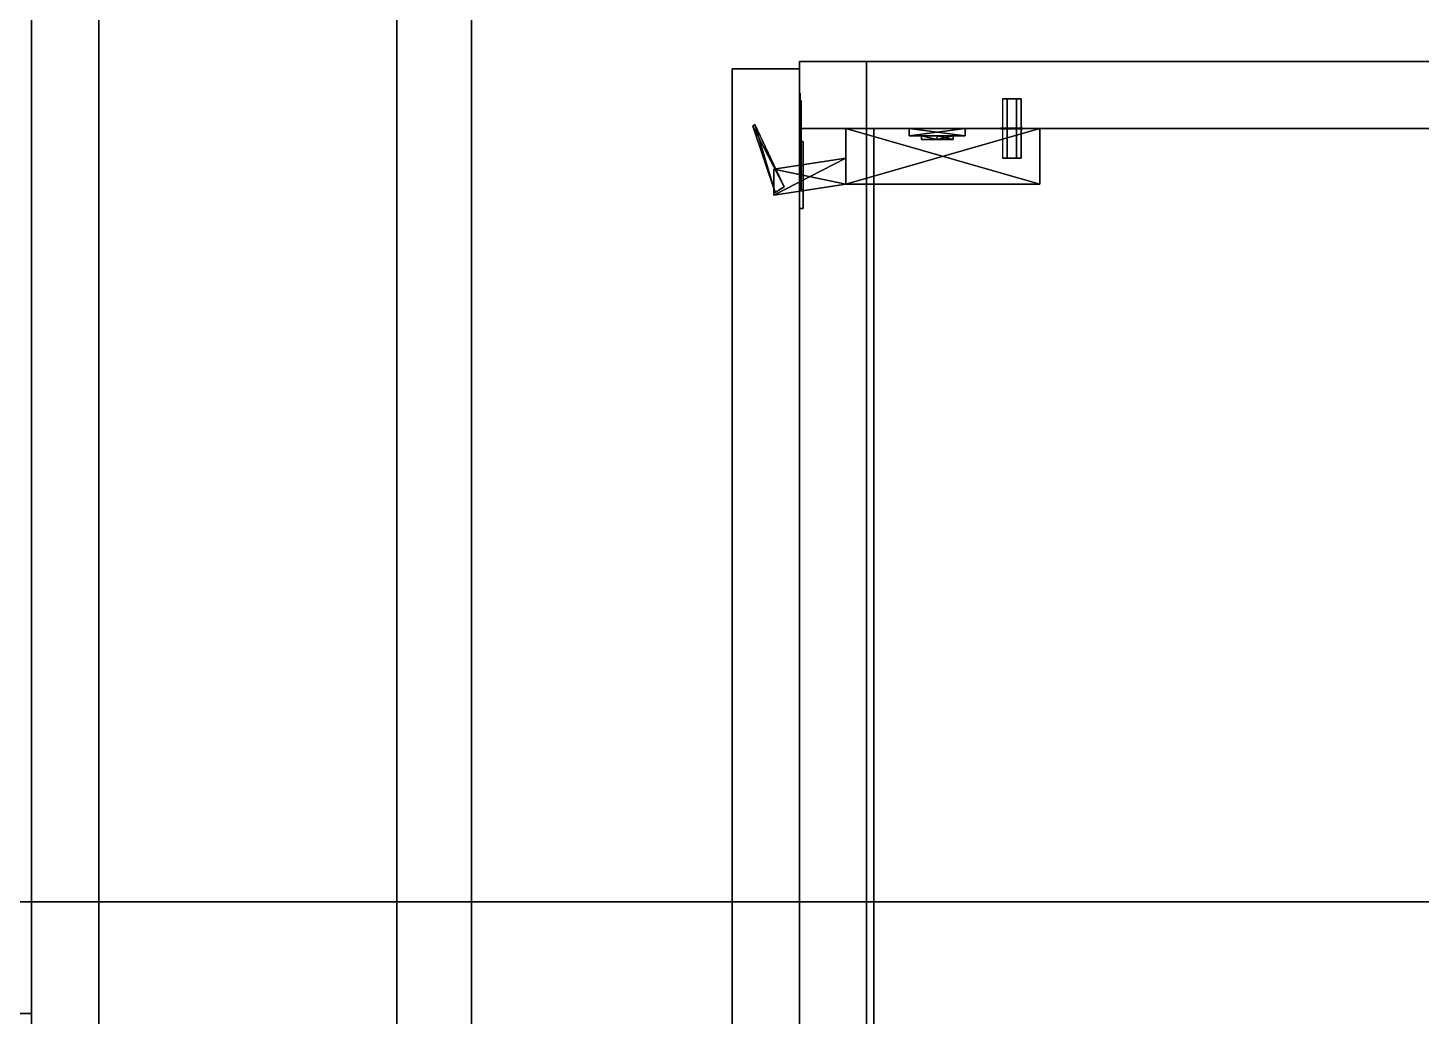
# Model space of a CAD drawing. Extents: x 0 to 4068, y -4475 to 0.
# Drawn here: x 1596 to 1969.8, y -783.7 to -518.5 of the extents above; entities that cross this region are included whole.
import ezdxf

# ---------------------------------------------------------------- set-up
doc = ezdxf.new("R2010")
doc.units = 0
for name, color, linetype in [('LAYER0', 7, 'CONTINUOUS'), ('LAYER102', 253, 'CONTINUOUS'), ('LAYER103', 28, 'CONTINUOUS'), ('LAYER104', 253, 'CONTINUOUS'), ('LAYER105', 253, 'CONTINUOUS'), ('LAYER106', 253, 'CONTINUOUS'), ('LAYER107', 253, 'CONTINUOUS'), ('LAYER109', 253, 'CONTINUOUS'), ('LAYER110', 7, 'CONTINUOUS'), ('LAYER112', 7, 'CONTINUOUS'), ('LAYER114', 7, 'CONTINUOUS'), ('LAYER115', 7, 'CONTINUOUS'), ('LAYER12', 7, 'CONTINUOUS'), ('LAYER128', 253, 'CONTINUOUS'), ('LAYER129', 253, 'CONTINUOUS'), ('LAYER13', 7, 'CONTINUOUS'), ('LAYER130', 253, 'CONTINUOUS'), ('LAYER132', 253, 'CONTINUOUS'), ('LAYER133', 253, 'CONTINUOUS'), ('LAYER17', 7, 'CONTINUOUS'), ('LAYER207', 253, 'CONTINUOUS'), ('LAYER208', 253, 'CONTINUOUS'), ('LAYER210', 253, 'CONTINUOUS'), ('LAYER212', 253, 'CONTINUOUS'), ('LAYER24', 2, 'CONTINUOUS'), ('LAYER31', 45, 'CONTINUOUS'), ('LAYER32', 45, 'CONTINUOUS'), ('LAYER33', 45, 'CONTINUOUS'), ('LAYER36', 45, 'CONTINUOUS'), ('LAYER43', 45, 'CONTINUOUS'), ('LAYER44', 45, 'CONTINUOUS'), ('LAYER45', 45, 'CONTINUOUS'), ('LAYER46', 45, 'CONTINUOUS'), ('LAYER48', 45, 'CONTINUOUS'), ('LAYER49', 45, 'CONTINUOUS'), ('LAYER5', 7, 'CONTINUOUS'), ('LAYER50', 45, 'CONTINUOUS'), ('LAYER51', 45, 'CONTINUOUS'), ('LAYER54', 45, 'CONTINUOUS'), ('LAYER55', 254, 'CONTINUOUS')]:
    doc.layers.add(name, color=color, linetype=linetype)

msp = doc.modelspace()

# ---------------------------------------------------------------- linework, layer by layer
at = {"layer": 'LAYER0', "invisible_edges": 1}
for points in [[(4068, 0), (0, -4475), (0, 0), (4068, 0)], [(0, -4475), (4068, 0), (4068, -4475), (0, -4475)]]:
    msp.add_3dface(points, dxfattribs=at)
at = {"layer": 'LAYER102'}
for points in [[(1798.925, -561.192, 1802.348), (1790.5, -544.909, 1802.348), (1791.077, -544.418, 1802.348), (1798.925, -561.192, 1802.348)], [(1790.5, -544.909, 1813.652), (1796.544, -562.682, 1813.652), (1791.077, -544.418, 1813.652), (1790.5, -544.909, 1813.652)], [(1798.925, -561.192, 2256.348), (1790.5, -544.909, 2256.348), (1791.077, -544.418, 2256.348), (1798.925, -561.192, 2256.348)], [(1790.5, -544.909, 2267.652), (1796.544, -562.682, 2267.652), (1791.077, -544.418, 2267.652), (1790.5, -544.909, 2267.652)], [(1796.544, -562.682, 1802.348), (1790.5, -544.909, 1802.348), (1798.925, -561.192, 1802.348), (1796.544, -562.682, 1802.348)], [(1796.544, -562.682, 1802.348), (1790.5, -544.909, 1813.652), (1790.5, -544.909, 1802.348), (1796.544, -562.682, 1802.348)], [(1796.544, -562.682, 1813.652), (1790.5, -544.909, 1813.652), (1796.544, -562.682, 1802.348), (1796.544, -562.682, 1813.652)], [(1796.544, -562.682, 2256.348), (1790.5, -544.909, 2256.348), (1798.925, -561.192, 2256.348), (1796.544, -562.682, 2256.348)], [(1796.544, -562.682, 2256.348), (1790.5, -544.909, 2267.652), (1790.5, -544.909, 2256.348), (1796.544, -562.682, 2256.348)], [(1796.544, -562.682, 2267.652), (1790.5, -544.909, 2267.652), (1796.544, -562.682, 2256.348), (1796.544, -562.682, 2267.652)], [(1791.077, -544.418, 1813.652), (1796.544, -562.682, 1813.652), (1798.925, -561.192, 1813.652), (1791.077, -544.418, 1813.652)], [(1791.077, -544.418, 2267.652), (1796.544, -562.682, 2267.652), (1798.925, -561.192, 2267.652), (1791.077, -544.418, 2267.652)], [(1867.5, -545.5, 1801.217), (1815.5, -560.421, 1801.217), (1815.5, -545.5, 1801.217), (1867.5, -545.5, 1801.217)], [(1867.5, -560.421, 1801.217), (1815.5, -560.421, 1801.217), (1867.5, -545.5, 1801.217), (1867.5, -560.421, 1801.217)], [(1815.5, -545.5, 1814.783), (1867.5, -560.421, 1814.783), (1867.5, -545.5, 1814.783), (1815.5, -545.5, 1814.783)], [(1815.5, -560.421, 1814.783), (1867.5, -560.421, 1814.783), (1815.5, -545.5, 1814.783), (1815.5, -560.421, 1814.783)], [(1867.5, -545.5, 2255.217), (1815.5, -560.421, 2255.217), (1815.5, -545.5, 2255.217), (1867.5, -545.5, 2255.217)], [(1867.5, -560.421, 2255.217), (1815.5, -560.421, 2255.217), (1867.5, -545.5, 2255.217), (1867.5, -560.421, 2255.217)], [(1815.5, -545.5, 2268.783), (1867.5, -560.421, 2268.783), (1867.5, -545.5, 2268.783), (1815.5, -545.5, 2268.783)], [(1815.5, -560.421, 2268.783), (1867.5, -560.421, 2268.783), (1815.5, -545.5, 2268.783), (1815.5, -560.421, 2268.783)], [(1847.5, -545.5, 1834), (1832.5, -545.5, 1834), (1832.5, -547.49, 1834), (1847.5, -545.5, 1834)], [(1847.5, -547.49, 1834), (1847.5, -545.5, 1834), (1832.5, -547.49, 1834), (1847.5, -547.49, 1834)], [(1832.5, -545.5, 1782), (1847.5, -545.5, 1782), (1847.5, -547.49, 1782), (1832.5, -545.5, 1782)], [(1832.5, -547.49, 1782), (1832.5, -545.5, 1782), (1847.5, -547.49, 1782), (1832.5, -547.49, 1782)], [(1832.5, -547.49, 1834), (1832.5, -545.5, 1834), (1832.5, -545.5, 1782), (1832.5, -547.49, 1834)], [(1832.5, -547.49, 1782), (1832.5, -547.49, 1834), (1832.5, -545.5, 1782), (1832.5, -547.49, 1782)], [(1847.5, -545.5, 2288), (1832.5, -545.5, 2288), (1832.5, -547.49, 2288), (1847.5, -545.5, 2288)], [(1847.5, -547.49, 2288), (1847.5, -545.5, 2288), (1832.5, -547.49, 2288), (1847.5, -547.49, 2288)], [(1832.5, -545.5, 2236), (1847.5, -545.5, 2236), (1847.5, -547.49, 2236), (1832.5, -545.5, 2236)], [(1832.5, -547.49, 2236), (1832.5, -545.5, 2236), (1847.5, -547.49, 2236), (1832.5, -547.49, 2236)], [(1832.5, -547.49, 2288), (1832.5, -545.5, 2288), (1832.5, -545.5, 2236), (1832.5, -547.49, 2288)], [(1832.5, -547.49, 2236), (1832.5, -547.49, 2288), (1832.5, -545.5, 2236), (1832.5, -547.49, 2236)], [(1847.5, -545.5, 1782), (1847.5, -545.5, 1834), (1847.5, -547.49, 1834), (1847.5, -545.5, 1782)], [(1847.5, -547.49, 1782), (1847.5, -545.5, 1782), (1847.5, -547.49, 1834), (1847.5, -547.49, 1782)], [(1847.5, -545.5, 2236), (1847.5, -545.5, 2288), (1847.5, -547.49, 2288), (1847.5, -545.5, 2236)], [(1847.5, -547.49, 2236), (1847.5, -545.5, 2236), (1847.5, -547.49, 2288), (1847.5, -547.49, 2236)], [(1867.5, -545.5, 1814.783), (1867.5, -560.421, 1801.217), (1867.5, -545.5, 1801.217), (1867.5, -545.5, 1814.783)], [(1867.5, -560.421, 1814.783), (1867.5, -560.421, 1801.217), (1867.5, -545.5, 1814.783), (1867.5, -560.421, 1814.783)], [(1867.5, -545.5, 2268.783), (1867.5, -560.421, 2255.217), (1867.5, -545.5, 2255.217), (1867.5, -545.5, 2268.783)], [(1867.5, -560.421, 2268.783), (1867.5, -560.421, 2255.217), (1867.5, -545.5, 2268.783), (1867.5, -560.421, 2268.783)], [(1847.5, -547.49, 1834), (1832.5, -547.49, 1834), (1832.5, -547.49, 1782), (1847.5, -547.49, 1834)], [(1847.5, -547.49, 1782), (1847.5, -547.49, 1834), (1832.5, -547.49, 1782), (1847.5, -547.49, 1782)], [(1847.5, -547.49, 2288), (1832.5, -547.49, 2288), (1832.5, -547.49, 2236), (1847.5, -547.49, 2288)], [(1847.5, -547.49, 2236), (1847.5, -547.49, 2288), (1832.5, -547.49, 2236), (1847.5, -547.49, 2236)], [(1835.757, -547.49, 1826.087), (1840, -548.484, 1821.291), (1835.757, -548.484, 1826.087), (1835.757, -547.49, 1826.087)], [(1840, -547.49, 1821.291), (1840, -548.484, 1821.291), (1835.757, -547.49, 1826.087), (1840, -547.49, 1821.291)], [(1835.757, -547.49, 1826.087), (1840, -547.49, 1821.291), (1840, -547.49, 1830.883), (1835.757, -547.49, 1826.087)], [(1835.757, -547.49, 1826.087), (1840, -548.484, 1830.883), (1840, -547.49, 1830.883), (1835.757, -547.49, 1826.087)], [(1835.757, -548.484, 1826.087), (1840, -548.484, 1830.883), (1835.757, -547.49, 1826.087), (1835.757, -548.484, 1826.087)], [(1835.757, -547.49, 1789.913), (1840, -548.484, 1785.117), (1835.757, -548.484, 1789.913), (1835.757, -547.49, 1789.913)], [(1840, -547.49, 1785.117), (1840, -548.484, 1785.117), (1835.757, -547.49, 1789.913), (1840, -547.49, 1785.117)], [(1835.757, -547.49, 1789.913), (1840, -547.49, 1785.117), (1840, -547.49, 1794.709), (1835.757, -547.49, 1789.913)], [(1835.757, -547.49, 1789.913), (1840, -548.484, 1794.709), (1840, -547.49, 1794.709), (1835.757, -547.49, 1789.913)], [(1835.757, -548.484, 1789.913), (1840, -548.484, 1794.709), (1835.757, -547.49, 1789.913), (1835.757, -548.484, 1789.913)], [(1835.757, -547.49, 2280.087), (1840, -548.484, 2275.291), (1835.757, -548.484, 2280.087), (1835.757, -547.49, 2280.087)], [(1840, -547.49, 2275.291), (1840, -548.484, 2275.291), (1835.757, -547.49, 2280.087), (1840, -547.49, 2275.291)], [(1835.757, -547.49, 2280.087), (1840, -547.49, 2275.291), (1840, -547.49, 2284.883), (1835.757, -547.49, 2280.087)], [(1835.757, -547.49, 2280.087), (1840, -548.484, 2284.883), (1840, -547.49, 2284.883), (1835.757, -547.49, 2280.087)], [(1835.757, -548.484, 2280.087), (1840, -548.484, 2284.883), (1835.757, -547.49, 2280.087), (1835.757, -548.484, 2280.087)], [(1835.757, -547.49, 2243.913), (1840, -548.484, 2239.117), (1835.757, -548.484, 2243.913), (1835.757, -547.49, 2243.913)], [(1840, -547.49, 2239.117), (1840, -548.484, 2239.117), (1835.757, -547.49, 2243.913), (1840, -547.49, 2239.117)], [(1835.757, -547.49, 2243.913), (1840, -547.49, 2239.117), (1840, -547.49, 2248.709), (1835.757, -547.49, 2243.913)], [(1835.757, -547.49, 2243.913), (1840, -548.484, 2248.709), (1840, -547.49, 2248.709), (1835.757, -547.49, 2243.913)], [(1835.757, -548.484, 2243.913), (1840, -548.484, 2248.709), (1835.757, -547.49, 2243.913), (1835.757, -548.484, 2243.913)], [(1835.757, -548.484, 1826.087), (1844.243, -548.484, 1826.087), (1840, -548.484, 1830.883), (1835.757, -548.484, 1826.087)], [(1840, -548.484, 1821.291), (1844.243, -548.484, 1826.087), (1835.757, -548.484, 1826.087), (1840, -548.484, 1821.291)], [(1835.757, -548.484, 1789.913), (1844.243, -548.484, 1789.913), (1840, -548.484, 1794.709), (1835.757, -548.484, 1789.913)], [(1840, -548.484, 1785.117), (1844.243, -548.484, 1789.913), (1835.757, -548.484, 1789.913), (1840, -548.484, 1785.117)], [(1835.757, -548.484, 2280.087), (1844.243, -548.484, 2280.087), (1840, -548.484, 2284.883), (1835.757, -548.484, 2280.087)], [(1840, -548.484, 2275.291), (1844.243, -548.484, 2280.087), (1835.757, -548.484, 2280.087), (1840, -548.484, 2275.291)], [(1835.757, -548.484, 2243.913), (1844.243, -548.484, 2243.913), (1840, -548.484, 2248.709), (1835.757, -548.484, 2243.913)], [(1840, -548.484, 2239.117), (1844.243, -548.484, 2243.913), (1835.757, -548.484, 2243.913), (1840, -548.484, 2239.117)], [(1840, -547.49, 1821.291), (1844.243, -548.484, 1826.087), (1840, -548.484, 1821.291), (1840, -547.49, 1821.291)], [(1844.243, -547.49, 1826.087), (1844.243, -548.484, 1826.087), (1840, -547.49, 1821.291), (1844.243, -547.49, 1826.087)], [(1844.243, -547.49, 1826.087), (1840, -548.484, 1830.883), (1844.243, -548.484, 1826.087), (1844.243, -547.49, 1826.087)], [(1840, -547.49, 1830.883), (1840, -548.484, 1830.883), (1844.243, -547.49, 1826.087), (1840, -547.49, 1830.883)], [(1840, -547.49, 1821.291), (1844.243, -547.49, 1826.087), (1840, -547.49, 1830.883), (1840, -547.49, 1821.291)], [(1840, -547.49, 1785.117), (1844.243, -548.484, 1789.913), (1840, -548.484, 1785.117), (1840, -547.49, 1785.117)], [(1844.243, -547.49, 1789.913), (1844.243, -548.484, 1789.913), (1840, -547.49, 1785.117), (1844.243, -547.49, 1789.913)], [(1844.243, -547.49, 1789.913), (1840, -548.484, 1794.709), (1844.243, -548.484, 1789.913), (1844.243, -547.49, 1789.913)], [(1840, -547.49, 1794.709), (1840, -548.484, 1794.709), (1844.243, -547.49, 1789.913), (1840, -547.49, 1794.709)], [(1840, -547.49, 1785.117), (1844.243, -547.49, 1789.913), (1840, -547.49, 1794.709), (1840, -547.49, 1785.117)], [(1840, -547.49, 2275.291), (1844.243, -548.484, 2280.087), (1840, -548.484, 2275.291), (1840, -547.49, 2275.291)], [(1844.243, -547.49, 2280.087), (1844.243, -548.484, 2280.087), (1840, -547.49, 2275.291), (1844.243, -547.49, 2280.087)], [(1844.243, -547.49, 2280.087), (1840, -548.484, 2284.883), (1844.243, -548.484, 2280.087), (1844.243, -547.49, 2280.087)], [(1840, -547.49, 2284.883), (1840, -548.484, 2284.883), (1844.243, -547.49, 2280.087), (1840, -547.49, 2284.883)], [(1840, -547.49, 2275.291), (1844.243, -547.49, 2280.087), (1840, -547.49, 2284.883), (1840, -547.49, 2275.291)], [(1840, -547.49, 2239.117), (1844.243, -548.484, 2243.913), (1840, -548.484, 2239.117), (1840, -547.49, 2239.117)], [(1844.243, -547.49, 2243.913), (1844.243, -548.484, 2243.913), (1840, -547.49, 2239.117), (1844.243, -547.49, 2243.913)], [(1844.243, -547.49, 2243.913), (1840, -548.484, 2248.709), (1844.243, -548.484, 2243.913), (1844.243, -547.49, 2243.913)], [(1840, -547.49, 2248.709), (1840, -548.484, 2248.709), (1844.243, -547.49, 2243.913), (1840, -547.49, 2248.709)], [(1840, -547.49, 2239.117), (1844.243, -547.49, 2243.913), (1840, -547.49, 2248.709), (1840, -547.49, 2239.117)], [(1815.5, -553.458, 1801.217), (1796.135, -563.406, 1801.217), (1796.135, -556.442, 1801.217), (1815.5, -553.458, 1801.217)], [(1815.5, -560.421, 1801.217), (1796.135, -563.406, 1801.217), (1815.5, -553.458, 1801.217), (1815.5, -560.421, 1801.217)], [(1796.135, -556.442, 1814.783), (1815.5, -560.421, 1814.783), (1815.5, -553.458, 1814.783), (1796.135, -556.442, 1814.783)], [(1815.5, -553.458, 2255.217), (1796.135, -563.406, 2255.217), (1796.135, -556.442, 2255.217), (1815.5, -553.458, 2255.217)], [(1815.5, -560.421, 2255.217), (1796.135, -563.406, 2255.217), (1815.5, -553.458, 2255.217), (1815.5, -560.421, 2255.217)], [(1796.135, -556.442, 2268.783), (1815.5, -560.421, 2268.783), (1815.5, -553.458, 2268.783), (1796.135, -556.442, 2268.783)], [(1796.135, -563.406, 1814.783), (1815.5, -560.421, 1814.783), (1796.135, -556.442, 1814.783), (1796.135, -563.406, 1814.783)], [(1796.135, -563.406, 2268.783), (1815.5, -560.421, 2268.783), (1796.135, -556.442, 2268.783), (1796.135, -563.406, 2268.783)], [(1815.5, -560.421, 1801.217), (1796.135, -563.406, 1814.783), (1796.135, -563.406, 1801.217), (1815.5, -560.421, 1801.217)], [(1815.5, -560.421, 1814.783), (1796.135, -563.406, 1814.783), (1815.5, -560.421, 1801.217), (1815.5, -560.421, 1814.783)], [(1815.5, -560.421, 2255.217), (1796.135, -563.406, 2268.783), (1796.135, -563.406, 2255.217), (1815.5, -560.421, 2255.217)], [(1815.5, -560.421, 2268.783), (1796.135, -563.406, 2268.783), (1815.5, -560.421, 2255.217), (1815.5, -560.421, 2268.783)], [(1867.5, -560.421, 1801.217), (1815.5, -560.421, 1814.783), (1815.5, -560.421, 1801.217), (1867.5, -560.421, 1801.217)], [(1867.5, -560.421, 1814.783), (1815.5, -560.421, 1814.783), (1867.5, -560.421, 1801.217), (1867.5, -560.421, 1814.783)], [(1867.5, -560.421, 2255.217), (1815.5, -560.421, 2268.783), (1815.5, -560.421, 2255.217), (1867.5, -560.421, 2255.217)], [(1867.5, -560.421, 2268.783), (1815.5, -560.421, 2268.783), (1867.5, -560.421, 2255.217), (1867.5, -560.421, 2268.783)]]:
    msp.add_3dface(points, dxfattribs=at)
at = {"layer": 'LAYER103'}
for points, invisible_edges in [([(1803.5, -538, 1813.5), (1803.5, -538, 1802.5), (1803.5, -545, 1802.5), (1803.5, -544.79, 1813.317)], 4), ([(1803.5, -538, 2267.5), (1803.5, -538, 2256.5), (1803.5, -545, 2256.5), (1803.5, -544.79, 2267.317)], 4), ([(1803.5, -544.79, 1813.317), (1803.5, -545, 1802.5), (1803.5, -549, 1799), (1803.5, -549, 1817)], 5), ([(1803.5, -544.79, 2267.317), (1803.5, -545, 2256.5), (1803.5, -549, 2253), (1803.5, -549, 2271)], 5), ([(1803.5, -549, 1817), (1803.5, -549, 1799), (1803.5, -562, 1799), (1803.5, -562, 1817)], 1), ([(1803.5, -549, 2271), (1803.5, -549, 2253), (1803.5, -562, 2253), (1803.5, -562, 2271)], 1)]:
    msp.add_3dface(points, dxfattribs=dict(at, invisible_edges=invisible_edges))
at = {"layer": 'LAYER104', "invisible_edges": 1}
for points in [[(1803, -901, 1708), (1803, -529.5, 2362), (1803, -901, 2362), (1803, -901, 1708)], [(1803, -529.5, 2362), (1803, -901, 1708), (1803, -529.5, 1708), (1803, -529.5, 2362)]]:
    msp.add_3dface(points, dxfattribs=at)
at = {"layer": 'LAYER105', "invisible_edges": 1}
for points in [[(1803, -901, 1708), (1785, -529.5, 1708), (1803, -529.5, 1708), (1803, -901, 1708)], [(1785, -529.5, 1708), (1803, -901, 1708), (1785, -901, 1708), (1785, -529.5, 1708)]]:
    msp.add_3dface(points, dxfattribs=at)
at = {"layer": 'LAYER106', "invisible_edges": 1}
for points in [[(1785, -529.5, 1708), (1803, -529.5, 2362), (1803, -529.5, 1708), (1785, -529.5, 1708)], [(1803, -529.5, 2362), (1785, -529.5, 1708), (1785, -529.5, 2362), (1803, -529.5, 2362)]]:
    msp.add_3dface(points, dxfattribs=at)
at = {"layer": 'LAYER107', "invisible_edges": 1}
for points in [[(1785, -901, 2362), (1803, -529.5, 2362), (1785, -529.5, 2362), (1785, -901, 2362)], [(1803, -529.5, 2362), (1785, -901, 2362), (1803, -901, 2362), (1803, -529.5, 2362)]]:
    msp.add_3dface(points, dxfattribs=at)
at = {"layer": 'LAYER109', "invisible_edges": 1}
for points in [[(1785, -529.5, 1708), (1785, -901, 2362), (1785, -529.5, 2362), (1785, -529.5, 1708)], [(1785, -901, 2362), (1785, -529.5, 1708), (1785, -901, 1708), (1785, -901, 2362)]]:
    msp.add_3dface(points, dxfattribs=at)
at = {"layer": 'LAYER110', "invisible_edges": 1}
for points in [[(1695, -1294.5, 854.5), (1615, -218, 854.5), (1695, -218, 854.5), (1695, -1294.5, 854.5)], [(1615, -218, 854.5), (1695, -1294.5, 854.5), (1615, -1294.5, 854.5), (1615, -218, 854.5)]]:
    msp.add_3dface(points, dxfattribs=at)
at = {"layer": 'LAYER112', "invisible_edges": 1}
for points in [[(1615, -1294.5, 872.5), (1615, -218, 854.5), (1615, -1294.5, 854.5), (1615, -1294.5, 872.5)], [(1615, -218, 854.5), (1615, -1294.5, 872.5), (1615, -218, 872.5), (1615, -218, 854.5)]]:
    msp.add_3dface(points, dxfattribs=at)
at = {"layer": 'LAYER114', "invisible_edges": 1}
for points in [[(1695, -218, 872.5), (1695, -1294.5, 854.5), (1695, -218, 854.5), (1695, -218, 872.5)], [(1695, -1294.5, 854.5), (1695, -218, 872.5), (1695, -1294.5, 872.5), (1695, -1294.5, 854.5)]]:
    msp.add_3dface(points, dxfattribs=at)
at = {"layer": 'LAYER115', "invisible_edges": 1}
for points in [[(1615, -1294.5, 872.5), (1695, -218, 872.5), (1615, -218, 872.5), (1615, -1294.5, 872.5)], [(1695, -218, 872.5), (1615, -1294.5, 872.5), (1695, -1294.5, 872.5), (1695, -218, 872.5)]]:
    msp.add_3dface(points, dxfattribs=at)
at = {"layer": 'LAYER12'}
for points, invisible_edges in [([(1581.76, -581.37, 873), (2153, -150, 873), (1627.02, -1329, 873), (1581.76, -581.37, 873)], 7), ([(1581.76, -436.98, 873), (2153, -150, 873), (1581.76, -581.37, 873), (1581.76, -436.98, 873)], 3), ([(1627.02, -1329, 873), (2153, -150, 873), (2068, -1329, 873), (1627.02, -1329, 873)], 3), ([(2133, -170, 927), (403, -753, 927), (403, -170, 927), (2133, -170, 927)], 1), ([(403, -753, 927), (2133, -170, 927), (2133, -753, 927), (403, -753, 927)], 1), ([(1627.02, -2076, 873), (1580.58, -597.47, 873), (1581.76, -581.37, 873), (1627.02, -2076, 873)], 5), ([(1627.02, -2076, 873), (1581.76, -581.37, 873), (1627.02, -1329, 873), (1627.02, -2076, 873)], 3), ([(1627.02, -2076, 873), (1577.27, -613.05, 873), (1580.58, -597.47, 873), (1627.02, -2076, 873)], 5), ([(1627.02, -2076, 873), (1571.59, -627.83, 873), (1577.27, -613.05, 873), (1627.02, -2076, 873)], 5), ([(1567, -2886, 873), (1571.59, -627.83, 873), (1627.02, -2076, 873), (1567, -2886, 873)], 7)]:
    msp.add_3dface(points, dxfattribs=dict(at, invisible_edges=invisible_edges))
at = {"layer": 'LAYER128', "invisible_edges": 1}
for points in [[(2153, -527.5, 2425), (1821, -527.5, 2365), (1821, -527.5, 2425), (2153, -527.5, 2425)], [(1821, -527.5, 2365), (2153, -527.5, 2425), (2153, -527.5, 2365), (1821, -527.5, 2365)], [(1821, -2882.5, 2425), (1821, -527.5, 2365), (1821, -527.5, 2425), (1821, -2882.5, 2425)], [(1821, -527.5, 2365), (1821, -2882.5, 2425), (1821, -2882.5, 2365), (1821, -527.5, 2365)]]:
    msp.add_3dface(points, dxfattribs=at)
at = {"layer": 'LAYER129', "invisible_edges": 1}
for points in [[(1803, -527.5, 2425), (1821, -527.5, 2365), (1803, -527.5, 2365), (1803, -527.5, 2425)], [(1821, -527.5, 2365), (1803, -527.5, 2425), (1821, -527.5, 2425), (1821, -527.5, 2365)], [(1821, -545.5, 2425), (1821, -527.5, 2365), (1821, -545.5, 2365), (1821, -545.5, 2425)], [(1821, -527.5, 2365), (1821, -545.5, 2425), (1821, -527.5, 2425), (1821, -527.5, 2365)]]:
    msp.add_3dface(points, dxfattribs=at)
at = {"layer": 'LAYER13', "invisible_edges": 1}
for points in [[(2133, -753, 947), (403, -753, 927), (2133, -753, 927), (2133, -753, 947)], [(403, -753, 927), (2133, -753, 947), (403, -753, 947), (403, -753, 927)]]:
    msp.add_3dface(points, dxfattribs=at)
at = {"layer": 'LAYER130', "invisible_edges": 1}
for points in [[(1803, -2882.5, 2365), (1821, -527.5, 2365), (1821, -2882.5, 2365), (1803, -2882.5, 2365)], [(1821, -527.5, 2365), (1803, -2882.5, 2365), (1803, -527.5, 2365), (1821, -527.5, 2365)], [(2153, -545.5, 2365), (1821, -527.5, 2365), (2153, -527.5, 2365), (2153, -545.5, 2365)], [(1821, -527.5, 2365), (2153, -545.5, 2365), (1821, -545.5, 2365), (1821, -527.5, 2365)]]:
    msp.add_3dface(points, dxfattribs=at)
at = {"layer": 'LAYER132', "invisible_edges": 1}
for points in [[(1803, -527.5, 2425), (1821, -2882.5, 2425), (1821, -527.5, 2425), (1803, -527.5, 2425)], [(1821, -2882.5, 2425), (1803, -527.5, 2425), (1803, -2882.5, 2425), (1821, -2882.5, 2425)], [(1821, -545.5, 2425), (2153, -527.5, 2425), (1821, -527.5, 2425), (1821, -545.5, 2425)], [(2153, -527.5, 2425), (1821, -545.5, 2425), (2153, -545.5, 2425), (2153, -527.5, 2425)]]:
    msp.add_3dface(points, dxfattribs=at)
at = {"layer": 'LAYER133', "invisible_edges": 1}
for points in [[(1803, -2882.5, 2365), (1803, -527.5, 2425), (1803, -527.5, 2365), (1803, -2882.5, 2365)], [(1803, -527.5, 2425), (1803, -2882.5, 2365), (1803, -2882.5, 2425), (1803, -527.5, 2425)], [(2153, -545.5, 2365), (1821, -545.5, 2425), (1821, -545.5, 2365), (2153, -545.5, 2365)], [(1821, -545.5, 2425), (2153, -545.5, 2365), (2153, -545.5, 2425), (1821, -545.5, 2425)]]:
    msp.add_3dface(points, dxfattribs=at)
at = {"layer": 'LAYER17'}
for points, invisible_edges in [([(2133, -753, 947), (403, -170, 947), (403, -753, 947), (2133, -753, 947)], 1), ([(403, -170, 947), (2133, -753, 947), (2133, -170, 947), (403, -170, 947)], 1), ([(403, -753, 927), (1567, -792, 927), (2133, -753, 927), (403, -753, 927)], 3), ([(2133, -753, 927), (1567, -792, 927), (1627.02, -1329, 927), (2133, -753, 927)], 7), ([(2133, -753, 927), (1627.02, -1329, 927), (2068, -1329, 927), (2133, -753, 927)], 5)]:
    msp.add_3dface(points, dxfattribs=dict(at, invisible_edges=invisible_edges))
at = {"layer": 'LAYER207', "invisible_edges": 1}
for points in [[(1615, -200, 873), (1615, -870, 153), (1615, -200, 153), (1615, -200, 873)], [(1615, -870, 153), (1615, -200, 873), (1615, -870, 873), (1615, -870, 153)]]:
    msp.add_3dface(points, dxfattribs=at)
at = {"layer": 'LAYER208', "invisible_edges": 1}
for points in [[(1597, -200, 153), (1615, -870, 153), (1597, -870, 153), (1597, -200, 153)], [(1615, -870, 153), (1597, -200, 153), (1615, -200, 153), (1615, -870, 153)]]:
    msp.add_3dface(points, dxfattribs=at)
at = {"layer": 'LAYER210', "invisible_edges": 1}
for points in [[(1615, -200, 873), (1597, -870, 873), (1615, -870, 873), (1615, -200, 873)], [(1597, -870, 873), (1615, -200, 873), (1597, -200, 873), (1597, -870, 873)]]:
    msp.add_3dface(points, dxfattribs=at)
at = {"layer": 'LAYER212', "invisible_edges": 1}
for points in [[(1597, -870, 873), (1597, -200, 153), (1597, -870, 153), (1597, -870, 873)], [(1597, -200, 153), (1597, -870, 873), (1597, -200, 873), (1597, -200, 153)]]:
    msp.add_3dface(points, dxfattribs=at)
at = {"layer": 'LAYER24'}
for points, invisible_edges in [([(1803.25, -536.99, 1803.025), (1803.25, -536, 1808), (1803.25, -538, 1808), (1803.25, -538, 1802.5)], 10), ([(1803.25, -536, 1808), (1803.25, -536.99, 1812.975), (1803.25, -538, 1813.5), (1803.25, -538, 1808)], 10), ([(1803.25, -536.99, 2257.025), (1803.25, -536, 2262), (1803.25, -538, 2262), (1803.25, -538, 2256.5)], 10), ([(1803.25, -536, 2262), (1803.25, -536.99, 2266.975), (1803.25, -538, 2267.5), (1803.25, -538, 2262)], 10), ([(1803.25, -539.808, 1798.808), (1803.25, -536.99, 1803.025), (1803.25, -538, 1802.5), (1803.25, -541.5, 1802.5)], 10), ([(1803.25, -536.99, 1812.975), (1803.25, -539.808, 1817.192), (1803.25, -541.5, 1813.5), (1803.25, -538, 1813.5)], 10), ([(1803.25, -539.808, 2252.808), (1803.25, -536.99, 2257.025), (1803.25, -538, 2256.5), (1803.25, -541.5, 2256.5)], 10), ([(1803.25, -536.99, 2266.975), (1803.25, -539.808, 2271.192), (1803.25, -541.5, 2267.5), (1803.25, -538, 2267.5)], 10), ([(1803.25, -544.025, 1795.99), (1803.25, -539.808, 1798.808), (1803.25, -541.5, 1802.5), (1803.25, -545, 1802.5)], 10), ([(1803.25, -539.808, 1817.192), (1803.25, -544.025, 1820.01), (1803.25, -545, 1813.5), (1803.25, -541.5, 1813.5)], 10), ([(1803.25, -544.025, 2249.99), (1803.25, -539.808, 2252.808), (1803.25, -541.5, 2256.5), (1803.25, -545, 2256.5)], 10), ([(1803.25, -539.808, 2271.192), (1803.25, -544.025, 2274.01), (1803.25, -545, 2267.5), (1803.25, -541.5, 2267.5)], 10), ([(1803.25, -549, 1795), (1803.25, -544.025, 1795.99), (1803.25, -545, 1802.5), (1803.25, -549, 1799)], 2), ([(1803.25, -544.025, 1820.01), (1803.25, -549, 1821), (1803.25, -549, 1817), (1803.25, -545, 1813.5)], 8), ([(1803.25, -549, 2249), (1803.25, -544.025, 2249.99), (1803.25, -545, 2256.5), (1803.25, -549, 2253)], 2), ([(1803.25, -544.025, 2274.01), (1803.25, -549, 2275), (1803.25, -549, 2271), (1803.25, -545, 2267.5)], 8), ([(1804, -567, 1787), (1804, -562, 1799), (1804, -549, 1799), (1804, -549, 1787)], 1), ([(1804, -567, 1829), (1804, -562, 1817), (1804, -549, 1817), (1804, -549, 1829)], 1), ([(1804, -567, 2241), (1804, -562, 2253), (1804, -549, 2253), (1804, -549, 2241)], 1), ([(1804, -567, 2283), (1804, -562, 2271), (1804, -549, 2271), (1804, -549, 2283)], 1), ([(1804, -567, 1829), (1804, -567, 1787), (1804, -562, 1799), (1804, -562, 1817)], 10), ([(1804, -567, 2283), (1804, -567, 2241), (1804, -562, 2253), (1804, -562, 2271)], 10)]:
    msp.add_3dface(points, dxfattribs=dict(at, invisible_edges=invisible_edges))
for points in [[(1803, -549, 1799), (1803, -549, 1787), (1803, -549, 1799)], [(1803, -549, 1817), (1803, -549, 1829), (1803, -549, 1817)], [(1804, -562, 1799), (1803, -562, 1799), (1803, -549, 1799), (1804, -549, 1799)], [(1804, -549, 1799), (1803, -549, 1799), (1803, -549, 1787), (1804, -549, 1787)], [(1804, -549, 1787), (1803, -549, 1787), (1803, -567, 1787), (1804, -567, 1787)], [(1804, -562, 1817), (1803, -562, 1817), (1803, -549, 1817), (1804, -549, 1817)], [(1804, -549, 1817), (1803, -549, 1817), (1803, -549, 1829), (1804, -549, 1829)], [(1804, -549, 1829), (1803, -549, 1829), (1803, -567, 1829), (1804, -567, 1829)], [(1803, -567, 1787), (1803, -549, 1787), (1803, -549, 1829), (1803, -567, 1829)], [(1803, -549, 2253), (1803, -549, 2241), (1803, -549, 2253)], [(1803, -549, 2271), (1803, -549, 2283), (1803, -549, 2271)], [(1804, -562, 2253), (1803, -562, 2253), (1803, -549, 2253), (1804, -549, 2253)], [(1804, -549, 2253), (1803, -549, 2253), (1803, -549, 2241), (1804, -549, 2241)], [(1804, -549, 2241), (1803, -549, 2241), (1803, -567, 2241), (1804, -567, 2241)], [(1804, -562, 2271), (1803, -562, 2271), (1803, -549, 2271), (1804, -549, 2271)], [(1804, -549, 2271), (1803, -549, 2271), (1803, -549, 2283), (1804, -549, 2283)], [(1804, -549, 2283), (1803, -549, 2283), (1803, -567, 2283), (1804, -567, 2283)], [(1803, -567, 2241), (1803, -549, 2241), (1803, -549, 2283), (1803, -567, 2283)], [(1804, -567, 1787), (1804, -549, 1787), (1804, -549, 1787), (1804, -567, 1787)], [(1804, -567, 1829), (1804, -549, 1829), (1804, -549, 1829), (1804, -567, 1829)], [(1804, -567, 2241), (1804, -549, 2241), (1804, -549, 2241), (1804, -567, 2241)], [(1804, -567, 2283), (1804, -549, 2283), (1804, -549, 2283), (1804, -567, 2283)], [(1803, -562, 1799), (1803, -562, 1817), (1803, -562, 1799)], [(1804, -562, 1799), (1803, -562, 1799), (1803, -562, 1817), (1804, -562, 1817)], [(1803, -562, 2253), (1803, -562, 2271), (1803, -562, 2253)], [(1804, -562, 2253), (1803, -562, 2253), (1803, -562, 2271), (1804, -562, 2271)], [(1804, -567, 1829), (1803, -567, 1829), (1804, -567, 1829)], [(1803, -567, 1787), (1803, -567, 1829), (1804, -567, 1829), (1804, -567, 1787)], [(1804, -567, 2283), (1803, -567, 2283), (1804, -567, 2283)], [(1803, -567, 2241), (1803, -567, 2283), (1804, -567, 2283), (1804, -567, 2241)]]:
    msp.add_3dface(points, dxfattribs=at)
at = {"layer": 'LAYER31', "invisible_edges": 1}
for points in [[(2133, -1294.5, 154), (1615, -218, 154), (2133, -218, 154), (2133, -1294.5, 154)], [(1615, -218, 154), (2133, -1294.5, 154), (1615, -1294.5, 154), (1615, -218, 154)], [(2153, -545.5, 2364), (1803, -1259.5, 2364), (2153, -1259.5, 2364), (2153, -545.5, 2364)], [(1803, -1259.5, 2364), (2153, -545.5, 2364), (1803, -545.5, 2364), (1803, -1259.5, 2364)], [(2153, -1259.5, 1706), (1803, -545.5, 1706), (2153, -545.5, 1706), (2153, -1259.5, 1706)], [(1803, -545.5, 1706), (2153, -1259.5, 1706), (1803, -1259.5, 1706), (1803, -545.5, 1706)]]:
    msp.add_3dface(points, dxfattribs=at)
at = {"layer": 'LAYER32', "invisible_edges": 1}
for points in [[(2153, -545.5, 2364), (1803, -545.5, 2346), (1803, -545.5, 2364), (2153, -545.5, 2364)], [(1803, -545.5, 2346), (2153, -545.5, 2364), (2153, -545.5, 2346), (1803, -545.5, 2346)], [(2153, -545.5, 1724), (1803, -545.5, 1706), (1803, -545.5, 1724), (2153, -545.5, 1724)], [(1803, -545.5, 1706), (2153, -545.5, 1724), (2153, -545.5, 1706), (1803, -545.5, 1706)]]:
    msp.add_3dface(points, dxfattribs=at)
at = {"layer": 'LAYER33', "invisible_edges": 1}
for points in [[(1615, -1294.5, 172), (1615, -218, 154), (1615, -1294.5, 154), (1615, -1294.5, 172)], [(1615, -218, 154), (1615, -1294.5, 172), (1615, -218, 172), (1615, -218, 154)], [(1803, -545.5, 2346), (1803, -1259.5, 2364), (1803, -545.5, 2364), (1803, -545.5, 2346)], [(1803, -1259.5, 2364), (1803, -545.5, 2346), (1803, -1259.5, 2346), (1803, -1259.5, 2364)], [(1803, -1259.5, 1724), (1803, -545.5, 1706), (1803, -1259.5, 1706), (1803, -1259.5, 1724)], [(1803, -545.5, 1706), (1803, -1259.5, 1724), (1803, -545.5, 1724), (1803, -545.5, 1706)]]:
    msp.add_3dface(points, dxfattribs=at)
at = {"layer": 'LAYER36', "invisible_edges": 1}
for points in [[(1615, -1294.5, 172), (2133, -218, 172), (1615, -218, 172), (1615, -1294.5, 172)], [(2133, -218, 172), (1615, -1294.5, 172), (2133, -1294.5, 172), (2133, -218, 172)], [(1803, -545.5, 2346), (2153, -1259.5, 2346), (1803, -1259.5, 2346), (1803, -545.5, 2346)], [(2153, -1259.5, 2346), (1803, -545.5, 2346), (2153, -545.5, 2346), (2153, -1259.5, 2346)], [(1803, -1259.5, 1724), (2153, -545.5, 1724), (1803, -545.5, 1724), (1803, -1259.5, 1724)], [(2153, -545.5, 1724), (1803, -1259.5, 1724), (2153, -1259.5, 1724), (2153, -545.5, 1724)]]:
    msp.add_3dface(points, dxfattribs=at)
at = {"layer": 'LAYER43', "invisible_edges": 1}
for points in [[(2153, -545.5, 2365), (1803, -545.5, 1705), (2153, -545.5, 1705), (2153, -545.5, 2365)], [(1803, -545.5, 1705), (2153, -545.5, 2365), (1803, -545.5, 2365), (1803, -545.5, 1705)]]:
    msp.add_3dface(points, dxfattribs=at)
at = {"layer": 'LAYER44', "invisible_edges": 1}
for points in [[(1579, -170, 153), (1597, -783, 153), (1579, -783, 153), (1579, -170, 153)], [(1597, -783, 153), (1579, -170, 153), (1597, -170, 153), (1597, -783, 153)], [(2153, -527.5, 1705), (1803, -545.5, 1705), (1803, -527.5, 1705), (2153, -527.5, 1705)], [(1803, -545.5, 1705), (2153, -527.5, 1705), (2153, -545.5, 1705), (1803, -545.5, 1705)]]:
    msp.add_3dface(points, dxfattribs=at)
at = {"layer": 'LAYER45', "invisible_edges": 1}
for points in [[(1803, -527.5, 2365), (1803, -545.5, 1705), (1803, -545.5, 2365), (1803, -527.5, 2365)], [(1803, -545.5, 1705), (1803, -527.5, 2365), (1803, -527.5, 1705), (1803, -545.5, 1705)], [(1597, -783, 153), (1579, -783, 873), (1579, -783, 153), (1597, -783, 153)], [(1579, -783, 873), (1597, -783, 153), (1597, -783, 873), (1579, -783, 873)]]:
    msp.add_3dface(points, dxfattribs=at)
at = {"layer": 'LAYER46', "invisible_edges": 1}
for points in [[(1597, -170, 873), (1579, -783, 873), (1597, -783, 873), (1597, -170, 873)], [(1579, -783, 873), (1597, -170, 873), (1579, -170, 873), (1579, -783, 873)], [(2153, -545.5, 2365), (1803, -527.5, 2365), (1803, -545.5, 2365), (2153, -545.5, 2365)], [(1803, -527.5, 2365), (2153, -545.5, 2365), (2153, -527.5, 2365), (1803, -527.5, 2365)]]:
    msp.add_3dface(points, dxfattribs=at)
at = {"layer": 'LAYER48', "invisible_edges": 1}
for points in [[(1597, -783, 153), (1597, -170, 873), (1597, -783, 873), (1597, -783, 153)], [(1597, -170, 873), (1597, -783, 153), (1597, -170, 153), (1597, -170, 873)], [(1803, -527.5, 2365), (2153, -527.5, 1705), (1803, -527.5, 1705), (1803, -527.5, 2365)], [(2153, -527.5, 1705), (1803, -527.5, 2365), (2153, -527.5, 2365), (2153, -527.5, 1705)]]:
    msp.add_3dface(points, dxfattribs=at)
at = {"layer": 'LAYER49', "invisible_edges": 1}
for points in [[(2108.4, -1294.5, 504), (1715, -218, 504), (2108.4, -218, 504), (2108.4, -1294.5, 504)], [(1715, -218, 504), (2108.4, -1294.5, 504), (1715, -1294.5, 504), (1715, -218, 504)], [(2128.4, -1259.5, 2026), (1823, -545.5, 2026), (2128.4, -545.5, 2026), (2128.4, -1259.5, 2026)], [(1823, -545.5, 2026), (2128.4, -1259.5, 2026), (1823, -1259.5, 2026), (1823, -545.5, 2026)]]:
    msp.add_3dface(points, dxfattribs=at)
at = {"layer": 'LAYER5', "invisible_edges": 1}
for points in [[(4068, -4475, 5), (0, 0, 5), (0, -4475, 5), (4068, -4475, 5)], [(0, 0, 5), (4068, -4475, 5), (4068, 0, 5), (0, 0, 5)]]:
    msp.add_3dface(points, dxfattribs=at)
at = {"layer": 'LAYER50', "invisible_edges": 1}
for points in [[(2128.4, -545.5, 2044), (1823, -545.5, 2026), (1823, -545.5, 2044), (2128.4, -545.5, 2044)], [(1823, -545.5, 2026), (2128.4, -545.5, 2044), (2128.4, -545.5, 2026), (1823, -545.5, 2026)]]:
    msp.add_3dface(points, dxfattribs=at)
at = {"layer": 'LAYER51', "invisible_edges": 1}
for points in [[(1715, -1294.5, 522), (1715, -218, 504), (1715, -1294.5, 504), (1715, -1294.5, 522)], [(1715, -218, 504), (1715, -1294.5, 522), (1715, -218, 522), (1715, -218, 504)], [(1823, -1259.5, 2044), (1823, -545.5, 2026), (1823, -1259.5, 2026), (1823, -1259.5, 2044)], [(1823, -545.5, 2026), (1823, -1259.5, 2044), (1823, -545.5, 2044), (1823, -545.5, 2026)]]:
    msp.add_3dface(points, dxfattribs=at)
at = {"layer": 'LAYER54', "invisible_edges": 1}
for points in [[(1715, -1294.5, 522), (2108.4, -218, 522), (1715, -218, 522), (1715, -1294.5, 522)], [(2108.4, -218, 522), (1715, -1294.5, 522), (2108.4, -1294.5, 522), (2108.4, -218, 522)], [(1823, -1259.5, 2044), (2128.4, -545.5, 2044), (1823, -545.5, 2044), (1823, -1259.5, 2044)], [(2128.4, -545.5, 2044), (1823, -1259.5, 2044), (2128.4, -1259.5, 2044), (2128.4, -545.5, 2044)]]:
    msp.add_3dface(points, dxfattribs=at)
at = {"layer": 'LAYER55'}
for points in [[(1857.5, -537.5, 2023.5), (1862.5, -537.5, 2023.5), (1861.25, -537.5, 2025.665), (1858.75, -537.5, 2025.665)], [(1857.5, -537.5, 2023.5), (1858.75, -537.5, 2021.335), (1861.25, -537.5, 2021.335), (1862.5, -537.5, 2023.5)], [(1863, -545.45, 2023.5), (1857, -545.45, 2023.5), (1858.5, -545.45, 2026.098), (1861.5, -545.45, 2026.098)], [(1863, -545.45, 2023.5), (1857, -545.45, 2023.5), (1858.5, -545.45, 2020.902), (1861.5, -545.45, 2020.902)], [(1863, -545.55, 2023.5), (1857, -545.55, 2023.5), (1858.5, -545.55, 2026.098), (1861.5, -545.55, 2026.098)], [(1863, -545.55, 2023.5), (1857, -545.55, 2023.5), (1858.5, -545.55, 2020.902), (1861.5, -545.55, 2020.902)], [(1857.5, -553.5, 2023.5), (1862.5, -553.5, 2023.5), (1861.25, -553.5, 2025.665), (1858.75, -553.5, 2025.665)], [(1857.5, -553.5, 2023.5), (1858.75, -553.5, 2021.335), (1861.25, -553.5, 2021.335), (1862.5, -553.5, 2023.5)]]:
    msp.add_3dface(points, dxfattribs=at)

# ---------------------------------------------------------------- meshes
at = {"layer": 'LAYER24'}
mesh = msp.add_polymesh((2, 9), dxfattribs=at)
for k, corner in enumerate([(1803.25, -549, 1795), (1803.25, -544.025, 1795.99), (1803.25, -539.808, 1798.808), (1803.25, -536.99, 1803.025), (1803.25, -536, 1808), (1803.25, -536.99, 1812.975), (1803.25, -539.808, 1817.192), (1803.25, -544.025, 1820.01), (1803.25, -549, 1821), (1803, -549, 1795), (1803, -544.025, 1795.99), (1803, -539.808, 1798.808), (1803, -536.99, 1803.025), (1803, -536, 1808), (1803, -536.99, 1812.975), (1803, -539.808, 1817.192), (1803, -544.025, 1820.01), (1803, -549, 1821)]):
    mesh.set_mesh_vertex(divmod(k, 9), corner)
mesh = msp.add_polymesh((2, 9), dxfattribs=at)
for k, corner in enumerate([(1803.25, -549, 2249), (1803.25, -544.025, 2249.99), (1803.25, -539.808, 2252.808), (1803.25, -536.99, 2257.025), (1803.25, -536, 2262), (1803.25, -536.99, 2266.975), (1803.25, -539.808, 2271.192), (1803.25, -544.025, 2274.01), (1803.25, -549, 2275), (1803, -549, 2249), (1803, -544.025, 2249.99), (1803, -539.808, 2252.808), (1803, -536.99, 2257.025), (1803, -536, 2262), (1803, -536.99, 2266.975), (1803, -539.808, 2271.192), (1803, -544.025, 2274.01), (1803, -549, 2275)]):
    mesh.set_mesh_vertex(divmod(k, 9), corner)
at = {"layer": 'LAYER55'}
mesh = msp.add_polymesh((2, 6), dxfattribs=dict(at, n_close=True))
for k, corner in enumerate([(1857.5, -553.5, 2023.5), (1858.75, -553.5, 2025.665), (1861.25, -553.5, 2025.665), (1862.5, -553.5, 2023.5), (1861.25, -553.5, 2021.335), (1858.75, -553.5, 2021.335), (1857.5, -537.5, 2023.5), (1858.75, -537.5, 2025.665), (1861.25, -537.5, 2025.665), (1862.5, -537.5, 2023.5), (1861.25, -537.5, 2021.335), (1858.75, -537.5, 2021.335)]):
    mesh.set_mesh_vertex(divmod(k, 6), corner)
mesh = msp.add_polymesh((2, 6), dxfattribs=dict(at, n_close=True))
for k, corner in enumerate([(1857, -545.55, 2023.5), (1858.5, -545.55, 2026.098), (1861.5, -545.55, 2026.098), (1863, -545.55, 2023.5), (1861.5, -545.55, 2020.902), (1858.5, -545.55, 2020.902), (1857, -545.45, 2023.5), (1858.5, -545.45, 2026.098), (1861.5, -545.45, 2026.098), (1863, -545.45, 2023.5), (1861.5, -545.45, 2020.902), (1858.5, -545.45, 2020.902)]):
    mesh.set_mesh_vertex(divmod(k, 6), corner)

doc.saveas('drawing.dxf')
